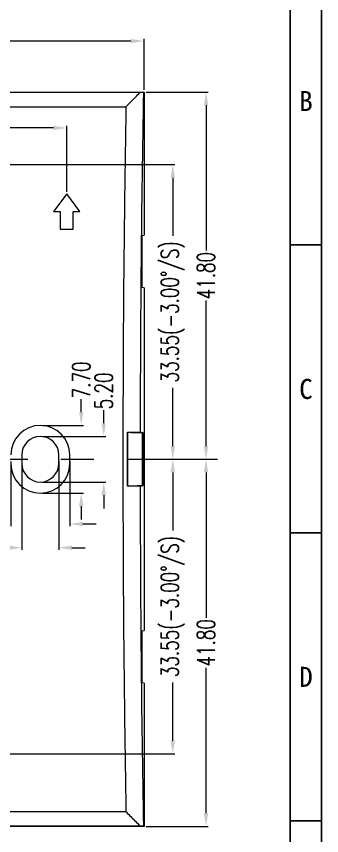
# Model space of a CAD drawing. Header units: millimetres. Extents: x 1179 to 2103, y 2567 to 2779.
# Drawn here: x 2064.3 to 2099.1, y 2638.7 to 2732 of the extents above; entities that cross this region are included whole.
import ezdxf
from ezdxf.enums import TextEntityAlignment as Align

# ---------------------------------------------------------------- set-up
doc = ezdxf.new("R2010")
doc.units = ezdxf.units.MM
doc.linetypes.add('CENTER', pattern=[0.6, 0.375, -0.075, 0.075, -0.075])
doc.layers.get('0').update_dxf_attribs({"linetype": 'CONTINUOUS'})
doc.layers.get('Defpoints').update_dxf_attribs({"linetype": 'CONTINUOUS'})
doc.layers.add('dim', color=82, linetype='CONTINUOUS', lineweight=9)
doc.layers.add('part', color=7, linetype='CONTINUOUS', lineweight=20)
doc.styles.get("Standard").update_dxf_attribs({"font": 'romans.shx', "width": 0.7})
doc.styles.add('宋体', font='SimSun.ttf', dxfattribs={"width": 0.7})
doc.dimstyles.new('02', dxfattribs={"dimscale": 0.5, "dimtxt": 4, "dimasz": 3, "dimexe": 0.5, "dimexo": 0.5, "dimgap": 0.09, "dimtad": 0, "dimzin": 0, "dimdsep": 46, "dimtxsty": 'Standard', "dimcen": 0, "dimclrd": 256, "dimclre": 256, "dimclrt": 6, "dimazin": 2, "dimtp": 0.01, "dimtm": 0.01, "dimtfac": 1, "dimtofl": 0, "dimtmove": 0, "dimatfit": 0, "dimfxl": 0, "dimtolj": 1, "dimtzin": 0, "dimlwd": -1, "dimlwe": -1, "dimarcsym": 0})

# ---------------------------------------------------------------- blocks, each defined once
blk = doc.blocks.new('ca3')
for p, q in [((415, 194.5), (410, 194.5)), ((410, 148.5), (415, 148.5)), ((415, 102.5), (410, 102.5))]:
    blk.add_line(p, q)
for points in [[(5, 292), (415, 292), (415, 5), (5, 5)], [(10, 287), (410, 287), (410, 10), (10, 10)]]:
    blk.add_lwpolyline(points, close=True)
at = {"style": '宋体'}
for s, p in [('B', (412.5, 217.5)), ('C', (412.5, 171.5)), ('D', (412.5, 125.5))]:
    blk.add_text(s, height=3.2, dxfattribs=at).set_placement(p, align=Align.MIDDLE)
blk = doc.blocks.new('*D341')
at = {"layer": 'Defpoints', "color": 0}
for p in [(3690.801, -1235.532), (3690.801, -1235.532), (3723.801, -1243.041)]:
    blk.add_point(p, dxfattribs=at)
at = {"layer": 'dim'}
for p, q in [((3692.301, -1235.532), (3704.456, -1235.532)), ((3722.301, -1235.532), (3710.146, -1235.532)), ((3723.801, -1242.791), (3723.801, -1235.282))]:
    blk.add_line(p, q, dxfattribs=at)
for points in [[(3692.301, -1235.282), (3692.301, -1235.782), (3690.801, -1235.532)], [(3722.301, -1235.282), (3722.301, -1235.782), (3723.801, -1235.532)]]:
    blk.add_solid(points, dxfattribs=at)
at = {"layer": 'dim', "color": 6, "insert": (3707.301, -1235.532), "char_height": 2, "attachment_point": 5}
blk.add_mtext('\\A1;33.00', dxfattribs=at)
blk = doc.blocks.new('*D345')
at = {"layer": 'Defpoints', "color": 0}
for p in [(3690.801, -1225.635), (3690.801, -1225.635), (3732.601, -1231.441)]:
    blk.add_point(p, dxfattribs=at)
at = {"layer": 'dim'}
for p, q in [((3732.601, -1231.191), (3732.601, -1225.385)), ((3692.301, -1225.635), (3708.856, -1225.635)), ((3731.101, -1225.635), (3714.546, -1225.635))]:
    blk.add_line(p, q, dxfattribs=at)
for points in [[(3692.301, -1225.385), (3692.301, -1225.885), (3690.801, -1225.635)], [(3731.101, -1225.385), (3731.101, -1225.885), (3732.601, -1225.635)]]:
    blk.add_solid(points, dxfattribs=at)
at = {"layer": 'dim', "color": 6, "insert": (3711.701, -1225.635), "char_height": 2, "attachment_point": 5}
blk.add_mtext('\\A1;41.80', dxfattribs=at)
blk = doc.blocks.new('*D346')
at = {"layer": 'Defpoints', "color": 0}
for p in [(3715.601, -1239.691), (3735.876, -1273.241), (3735.876, -1273.241)]:
    blk.add_point(p, dxfattribs=at)
at = {"layer": 'dim'}
for p, q in [((3715.851, -1239.691), (3736.126, -1239.691)), ((3735.876, -1241.191), (3735.876, -1247.821)), ((3735.876, -1271.741), (3735.876, -1265.111))]:
    blk.add_line(p, q, dxfattribs=at)
for points in [[(3735.626, -1241.191), (3736.126, -1241.191), (3735.876, -1239.691)], [(3735.626, -1271.741), (3736.126, -1271.741), (3735.876, -1273.241)]]:
    blk.add_solid(points, dxfattribs=at)
at = {"layer": 'dim', "color": 6, "insert": (3735.876, -1256.466), "char_height": 2, "attachment_point": 5, "rotation": 90}
blk.add_mtext('\\A1;33.55(-3.00%%d/S)', dxfattribs=at)
blk = doc.blocks.new('*D348')
at = {"layer": 'Defpoints', "color": 0}
for p in [(3732.601, -1231.441), (3739.659, -1273.241), (3739.659, -1273.241)]:
    blk.add_point(p, dxfattribs=at)
at = {"layer": 'dim'}
for p, q in [((3732.851, -1231.441), (3739.909, -1231.441)), ((3739.659, -1232.941), (3739.659, -1249.496)), ((3739.659, -1271.741), (3739.659, -1255.186))]:
    blk.add_line(p, q, dxfattribs=at)
for points in [[(3739.409, -1232.941), (3739.909, -1232.941), (3739.659, -1231.441)], [(3739.409, -1271.741), (3739.909, -1271.741), (3739.659, -1273.241)]]:
    blk.add_solid(points, dxfattribs=at)
at = {"layer": 'dim', "color": 6, "insert": (3739.659, -1252.341), "char_height": 2, "attachment_point": 5, "rotation": 90}
blk.add_mtext('\\A1;41.80', dxfattribs=at)
blk = doc.blocks.new('*D349')
at = {"layer": 'Defpoints', "color": 0}
for p in [(3739.659, -1273.241), (3739.659, -1273.241), (3732.601, -1315.041)]:
    blk.add_point(p, dxfattribs=at)
at = {"layer": 'dim'}
for p, q in [((3739.659, -1274.741), (3739.659, -1291.296)), ((3739.659, -1313.541), (3739.659, -1296.986)), ((3732.851, -1315.041), (3739.909, -1315.041))]:
    blk.add_line(p, q, dxfattribs=at)
for points in [[(3739.409, -1274.741), (3739.909, -1274.741), (3739.659, -1273.241)], [(3739.409, -1313.541), (3739.909, -1313.541), (3739.659, -1315.041)]]:
    blk.add_solid(points, dxfattribs=at)
at = {"layer": 'dim', "color": 6, "insert": (3739.659, -1294.141), "char_height": 2, "attachment_point": 5, "rotation": 90}
blk.add_mtext('\\A1;41.80', dxfattribs=at)
blk = doc.blocks.new('*D347')
at = {"layer": 'Defpoints', "color": 0}
for p in [(3735.876, -1273.241), (3735.876, -1273.241), (3715.601, -1306.791)]:
    blk.add_point(p, dxfattribs=at)
at = {"layer": 'dim'}
for p, q in [((3735.876, -1274.741), (3735.876, -1281.371)), ((3735.876, -1305.291), (3735.876, -1298.661)), ((3715.851, -1306.791), (3736.126, -1306.791))]:
    blk.add_line(p, q, dxfattribs=at)
for points in [[(3735.626, -1274.741), (3736.126, -1274.741), (3735.876, -1273.241)], [(3735.626, -1305.291), (3736.126, -1305.291), (3735.876, -1306.791)]]:
    blk.add_solid(points, dxfattribs=at)
at = {"layer": 'dim', "color": 6, "insert": (3735.876, -1290.016), "char_height": 2, "attachment_point": 5, "rotation": 90}
blk.add_mtext('\\A1;33.55(-3.00%%d/S)', dxfattribs=at)
blk = doc.blocks.new('*D353')
at = {"layer": 'Defpoints', "color": 0}
for p in [(3720.801, -1270.641), (3728.016, -1270.641), (3720.801, -1275.841)]:
    blk.add_point(p, dxfattribs=at)
at = {"layer": 'dim'}
for p, q in [((3728.016, -1269.141), (3728.016, -1267.641)), ((3721.051, -1270.641), (3728.266, -1270.641)), ((3721.051, -1275.841), (3728.266, -1275.841)), ((3728.016, -1277.341), (3728.016, -1278.841))]:
    blk.add_line(p, q, dxfattribs=at)
for points in [[(3727.766, -1269.141), (3728.266, -1269.141), (3728.016, -1270.641)], [(3727.766, -1277.341), (3728.266, -1277.341), (3728.016, -1275.841)]]:
    blk.add_solid(points, dxfattribs=at)
at = {"layer": 'dim', "color": 6, "insert": (3728.016, -1265.463), "char_height": 2, "attachment_point": 5, "rotation": 90}
blk.add_mtext('\\A1;5.20', dxfattribs=at)
blk = doc.blocks.new('*D350')
at = {"layer": 'Defpoints', "color": 0}
for p in [(3720.801, -1269.391), (3720.801, -1277.091), (3725.456, -1277.091)]:
    blk.add_point(p, dxfattribs=at)
at = {"layer": 'dim'}
for p, q in [((3725.456, -1267.891), (3725.456, -1266.391)), ((3721.051, -1269.391), (3725.706, -1269.391)), ((3721.051, -1277.091), (3725.706, -1277.091)), ((3725.456, -1278.591), (3725.456, -1280.091))]:
    blk.add_line(p, q, dxfattribs=at)
for points in [[(3725.206, -1267.891), (3725.706, -1267.891), (3725.456, -1269.391)], [(3725.206, -1278.591), (3725.706, -1278.591), (3725.456, -1277.091)]]:
    blk.add_solid(points, dxfattribs=at)
at = {"layer": 'dim', "color": 6, "insert": (3725.456, -1264.213), "char_height": 2, "attachment_point": 5, "rotation": 90}
blk.add_mtext('\\A1;7.70', dxfattribs=at)
blk = doc.blocks.new('*D351')
at = {"layer": 'Defpoints', "color": 0}
for p in [(3717.451, -1273.241), (3724.151, -1273.241), (3717.451, -1280.613)]:
    blk.add_point(p, dxfattribs=at)
at = {"layer": 'dim'}
for p, q in [((3717.451, -1273.491), (3717.451, -1280.863)), ((3724.151, -1273.491), (3724.151, -1280.863)), ((3715.951, -1280.613), (3714.451, -1280.613)), ((3725.651, -1280.613), (3727.151, -1280.613))]:
    blk.add_line(p, q, dxfattribs=at)
for points in [[(3715.951, -1280.363), (3715.951, -1280.863), (3717.451, -1280.613)], [(3725.651, -1280.363), (3725.651, -1280.863), (3724.151, -1280.613)]]:
    blk.add_solid(points, dxfattribs=at)
at = {"layer": 'dim', "color": 6, "insert": (3712.306, -1280.613), "char_height": 2, "attachment_point": 5}
blk.add_mtext('\\A1;6.70', dxfattribs=at)
blk = doc.blocks.new('*D352')
at = {"layer": 'Defpoints', "color": 0}
for p in [(3718.701, -1273.241), (3722.901, -1273.241), (3718.701, -1283.314)]:
    blk.add_point(p, dxfattribs=at)
at = {"layer": 'dim'}
for p, q in [((3718.701, -1273.491), (3718.701, -1283.564)), ((3722.901, -1273.491), (3722.901, -1283.564)), ((3717.201, -1283.314), (3715.701, -1283.314)), ((3724.401, -1283.314), (3725.901, -1283.314))]:
    blk.add_line(p, q, dxfattribs=at)
for points in [[(3717.201, -1283.064), (3717.201, -1283.564), (3718.701, -1283.314)], [(3724.401, -1283.064), (3724.401, -1283.564), (3722.901, -1283.314)]]:
    blk.add_solid(points, dxfattribs=at)
at = {"layer": 'dim', "color": 6, "insert": (3713.523, -1283.314), "char_height": 2, "attachment_point": 5}
blk.add_mtext('\\A1;4.20', dxfattribs=at)

msp = doc.modelspace()

# ---------------------------------------------------------------- linework, layer by layer
at = {"layer": 'part', "color": 7, "linetype": 'Continuous'}
for p, q in [((1995.257, 2723.39), (2078.857, 2723.39)), ((2078.394, 2723.319), (1995.721, 2723.319)), ((2078.857, 2723.39), (2078.822, 2723.355)), ((2078.857, 2723.39), (2078.857, 2707.09)), ((1997.317, 2721.713), (2076.797, 2721.713)), ((2070.057, 2711.79), (2068.557, 2709.79)), ((2071.557, 2709.79), (2070.057, 2711.79)), ((2068.557, 2709.79), (2069.307, 2709.79)), ((2069.307, 2709.79), (2069.307, 2707.79)), ((2070.807, 2707.79), (2070.807, 2709.79)), ((2070.807, 2709.79), (2071.557, 2709.79)), ((2069.307, 2707.79), (2070.807, 2707.79)), ((2078.612, 2707.041), (2078.857, 2707.09)), ((2078.612, 2707.041), (2078.612, 2701.139)), ((2078.857, 2701.09), (2078.612, 2701.139)), ((2078.857, 2701.09), (2078.857, 2662.09)), ((2077.029, 2684.618), (2076.972, 2684.675)), ((2076.972, 2684.675), (2078.45, 2684.651)), ((2078.757, 2684.59), (2078.45, 2684.651)), ((2078.657, 2684.59), (2078.657, 2678.59)), ((2078.757, 2684.59), (2078.657, 2684.59)), ((2064.957, 2682.09), (2064.957, 2681.09)), ((2069.157, 2681.09), (2069.157, 2682.09)), ((2070.407, 2681.09), (2070.407, 2682.09)), ((2076.972, 2678.505), (2077.029, 2678.562)), ((2078.45, 2678.529), (2076.972, 2678.505)), ((2078.45, 2678.529), (2078.757, 2678.59)), ((2078.757, 2678.59), (2078.657, 2678.59)), ((2078.612, 2662.041), (2078.857, 2662.09)), ((2078.612, 2662.041), (2078.612, 2656.139)), ((2078.857, 2656.09), (2078.612, 2656.139)), ((2078.857, 2656.09), (2078.857, 2639.79)), ((2076.797, 2641.467), (1997.317, 2641.467)), ((2078.857, 2639.79), (1995.257, 2639.79)), ((1995.721, 2639.861), (2078.394, 2639.861)), ((2078.857, 2639.79), (2078.822, 2639.825))]:
    msp.add_line(p, q, dxfattribs=at)
at = {"layer": 'part', "color": 1, "linetype": 'CENTER', "ltscale": 50}
msp.add_line((1986.897, 2681.59), (2087.217, 2681.59), dxfattribs=at)
at = {"layer": 'part', "color": 7, "linetype": 'Continuous'}
for centre, radius, start, end in [((2067.057, 2682.09), 3.35, 0, 180), ((2067.057, 2682.09), 2.1, 0, 180), ((2067.057, 2681.09), 3.35, 180, 0), ((2067.057, 2681.09), 2.1, 180, 0)]:
    msp.add_arc(centre, radius, start, end, dxfattribs=at)
for points in [[(2076.797, 2721.713), (2077.332, 2722.248), (2077.866, 2722.786), (2078.394, 2723.319)], [(2078.822, 2723.355), (2078.68, 2723.343), (2078.537, 2723.331), (2078.394, 2723.319)], [(2078.45, 2684.651), (2078.556, 2704.104), (2078.822, 2723.355)], [(2076.794, 2721.713), (2076.61, 2708.466), (2076.492, 2695.062), (2076.453, 2681.59), (2076.492, 2668.118), (2076.61, 2654.714), (2076.794, 2641.467)], [(2076.972, 2678.505), (2076.972, 2680.562), (2076.972, 2682.618), (2076.972, 2684.675)], [(2077.029, 2678.562), (2077.028, 2680.58), (2077.028, 2682.6), (2077.029, 2684.618)], [(2078.657, 2684.59), (2078.116, 2684.599), (2077.573, 2684.609), (2077.029, 2684.618)], [(2078.757, 2684.59), (2078.753, 2682.59), (2078.753, 2680.59), (2078.757, 2678.59)], [(2077.029, 2678.562), (2077.573, 2678.571), (2078.116, 2678.581), (2078.657, 2678.59)], [(2078.822, 2639.825), (2078.556, 2659.076), (2078.45, 2678.529)], [(2078.394, 2639.861), (2077.866, 2640.394), (2077.332, 2640.932), (2076.797, 2641.467)], [(2078.394, 2639.861), (2078.537, 2639.849), (2078.68, 2639.837), (2078.822, 2639.825)]]:
    msp.add_spline(points, degree=3, dxfattribs=at)

# ---------------------------------------------------------------- block references
at = {"xscale": 0.712500000000091, "yscale": 0.712500000000091, "zscale": 0.7124999999999999}
msp.add_blockref('ca3', (1803.381, 2567.397), dxfattribs=at)

# ---------------------------------------------------------------- dimensions: what is measured, and where the dimension line sits
at = {"layer": 'dim'}
for base, p1, p2, picture, middle in [((2037.057, 2729.196), (2078.857, 2723.39), (2037.057, 2729.196), '*D345', (2057.957, 2729.196)), ((2037.057, 2719.299), (2070.057, 2711.79), (2037.057, 2719.299), '*D341', (2053.557, 2719.299)), ((2063.707, 2674.219), (2070.407, 2681.59), (2063.707, 2681.59), '*D351', (2058.562, 2674.219)), ((2064.957, 2671.517), (2069.157, 2681.59), (2064.957, 2681.59), '*D352', (2059.779, 2671.517))]:
    dim = msp.add_linear_dim(base=base, p1=p1, p2=p2, dimstyle='02', dxfattribs=at)
    dim.commit()
    dim.dimension.update_dxf_attribs({"geometry": picture, "text_midpoint": middle, "insert": (-1653.744, 3954.831)})
for base, p1, p2, picture, middle in [((2085.916, 2681.59), (2078.857, 2723.39), (2085.916, 2681.59), '*D348', (2085.916, 2702.49)), ((2074.272, 2684.19), (2067.057, 2678.99), (2067.057, 2684.19), '*D353', (2074.272, 2689.368)), ((2085.916, 2681.59), (2078.857, 2639.79), (2085.916, 2681.59), '*D349', (2085.916, 2660.69))]:
    dim = msp.add_linear_dim(base=base, p1=p1, p2=p2, angle=90, dimstyle='02', dxfattribs=at)
    dim.commit()
    dim.dimension.update_dxf_attribs({"geometry": picture, "text_midpoint": middle, "insert": (-1653.744, 3954.831)})
for p1, picture, middle in [((2061.857, 2715.14), '*D346', (2082.132, 2698.365)), ((2061.857, 2648.04), '*D347', (2082.132, 2664.815))]:
    dim = msp.add_linear_dim(base=(2082.132, 2681.59), p1=p1, p2=(2082.132, 2681.59), angle=90, text='<>(-3.00%%d/S)', dimstyle='02', dxfattribs=at)
    dim.commit()
    dim.dimension.update_dxf_attribs({"geometry": picture, "text_midpoint": middle, "insert": (-1653.744, 3954.831)})
dim = msp.add_linear_dim(base=(2071.712, 2677.74), p1=(2067.057, 2685.44), p2=(2067.057, 2677.74), angle=90, dimstyle='02', dxfattribs=at)
dim.commit()
dim.dimension.update_dxf_attribs({"geometry": '*D350', "text_midpoint": (2071.712, 2690.618), "dimtype": 128, "insert": (-1653.744, 3954.831)})

doc.saveas('drawing.dxf')
